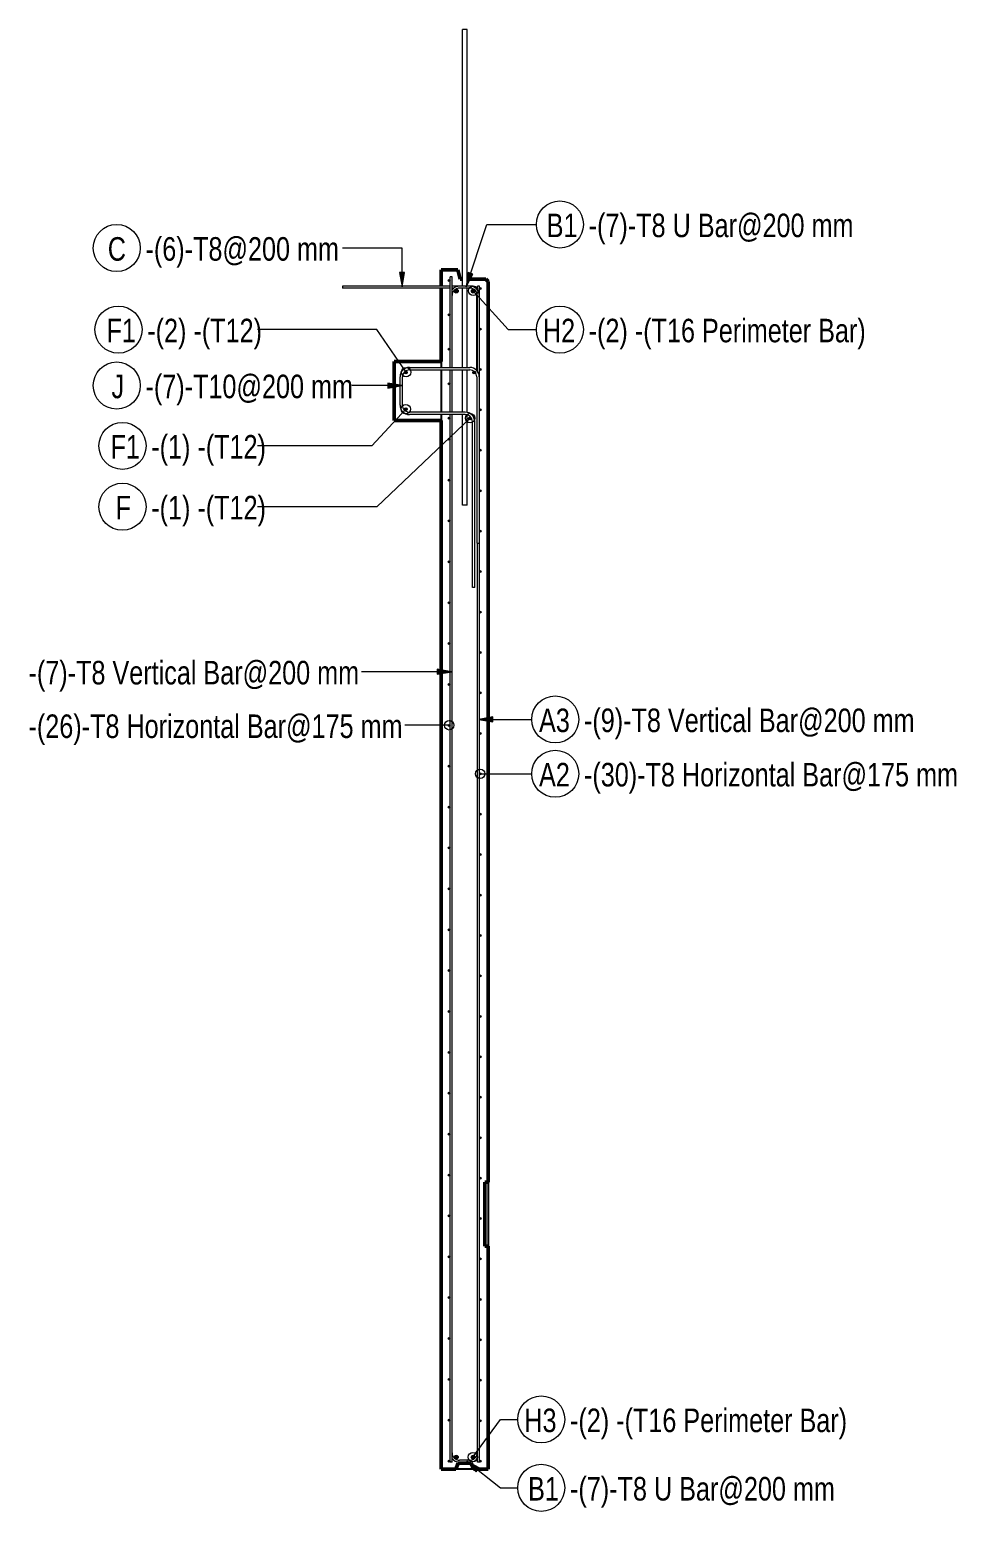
# Model space of a CAD drawing. Header units: millimetres. Extents: x -12508 to 11584, y -2169 to 13538.
# Drawn here: x -2960 to 977, y -1575 to 4720 of the extents above; entities that cross this region are included whole.
import ezdxf

# ---------------------------------------------------------------- set-up
doc = ezdxf.new("R2010")
doc.units = ezdxf.units.MM
doc.linetypes.add('Dash', pattern=[6.36, 3.18, -3.18])
for name, color, linetype, lineweight in [('A-WALL', 113, 'Continuous', 25), ('S-BEAM', 12, 'Continuous', 18), ('S-BEAM-HDLN', 1, 'Dash', 18), ('S-RBAR', 171, 'Continuous', 18), ('S-RBAR-IDEN', 171, 'Continuous', 9)]:
    doc.layers.add(name, color=color, linetype=linetype, lineweight=lineweight)
doc.styles.add('Nirmala UI Semilight', font='NirmalaS.ttf', dxfattribs={"width": 0.8, "height": 100})

# ---------------------------------------------------------------- blocks, each defined once
blk = doc.blocks.new('M_Rebar Tag_rfa Dimension - ARROW-793927-Elevation Right 2')
at = {"layer": 'S-RBAR-IDEN'}
blk.add_circle((11535.3, 3792.2), 100, dxfattribs=at)
blk = doc.blocks.new('M_Rebar Tag_rfa MARK - DOT 1 MM-794228-Elevation Right 2')
at = {"layer": 'S-RBAR-IDEN'}
blk.add_circle((13417.9, 3445.5), 100, dxfattribs=at)
blk = doc.blocks.new('M_Rebar Tag_rfa Dimension - DOT-793929-Elevation Right 2')
at = {"layer": 'S-RBAR-IDEN'}
blk.add_circle((13398.1, 1558.8), 100, dxfattribs=at)

msp = doc.modelspace()

# ---------------------------------------------------------------- hatches: boundary and pattern name
at = {"layer": 'S-RBAR'}
for points in [[(-1177.5, 3650.1), (-1173.5, 3654.1), (-1177.5, 3658.1), (-1181.5, 3654.1)], [(-1149.8, 3601.7), (-1140.9, 3604.6), (-1140.9, 3614), (-1149.8, 3616.9), (-1155.4, 3609.3)], [(-1078, 3601.7), (-1069.1, 3604.6), (-1069.1, 3614), (-1078, 3616.9), (-1083.5, 3609.3)], [(-1045.5, 3615.8), (-1041.5, 3619.8), (-1045.5, 3623.8), (-1049.5, 3619.8)], [(-1177.5, 3504), (-1173.5, 3508), (-1177.5, 3512), (-1181.5, 3508)], [(-1045.5, 3444.1), (-1041.5, 3448.1), (-1045.5, 3452.1), (-1049.5, 3448.1)], [(-1177.5, 3357.9), (-1173.5, 3361.9), (-1177.5, 3365.9), (-1181.5, 3361.9)], [(-1045.5, 3272.3), (-1041.5, 3276.3), (-1045.5, 3280.3), (-1049.5, 3276.3)], [(-1362.1, 3257.5), (-1356.1, 3263.5), (-1362.1, 3269.5), (-1368.1, 3263.5)], [(-1177.5, 3211.9), (-1173.5, 3215.9), (-1177.5, 3219.9), (-1181.5, 3215.9)], [(-1071.5, 3257.5), (-1065.5, 3263.5), (-1071.5, 3269.5), (-1077.5, 3263.5)], [(-1362.1, 3100.9), (-1356.1, 3106.9), (-1362.1, 3112.9), (-1368.1, 3106.9)], [(-1045.5, 3100.6), (-1041.5, 3104.6), (-1045.5, 3108.6), (-1049.5, 3104.6)], [(-1177.5, 3065.8), (-1173.5, 3069.8), (-1177.5, 3073.8), (-1181.5, 3069.8)], [(-1089.8, 3062.6), (-1083.8, 3068.6), (-1089.8, 3074.6), (-1095.8, 3068.6), (-1090.7, 3063.5)], [(-1177.5, 2975.9), (-1173.5, 2979.9), (-1177.5, 2983.9), (-1181.5, 2979.9)], [(-1045.5, 2928.8), (-1041.5, 2932.8), (-1045.5, 2936.8), (-1049.5, 2932.8)], [(-1177.5, 2802.3), (-1173.5, 2806.3), (-1177.5, 2810.3), (-1181.5, 2806.3)], [(-1045.5, 2757), (-1041.5, 2761), (-1045.5, 2765), (-1049.5, 2761)], [(-1177.5, 2628.7), (-1173.5, 2632.7), (-1177.5, 2636.7), (-1181.5, 2632.7)], [(-1045.5, 2585.3), (-1041.5, 2589.3), (-1045.5, 2593.3), (-1049.5, 2589.3)], [(-1177.5, 2455), (-1173.5, 2459), (-1177.5, 2463), (-1181.5, 2459)], [(-1045.5, 2413.5), (-1041.5, 2417.5), (-1045.5, 2421.5), (-1049.5, 2417.5)], [(-1177.5, 2281.4), (-1173.5, 2285.4), (-1177.5, 2289.4), (-1181.5, 2285.4)], [(-1045.5, 2241.8), (-1041.5, 2245.8), (-1045.5, 2249.8), (-1049.5, 2245.8)], [(-1177.5, 2107.7), (-1173.5, 2111.7), (-1177.5, 2115.7), (-1181.5, 2111.7)], [(-1045.5, 2070), (-1041.5, 2074), (-1045.5, 2078), (-1049.5, 2074)], [(-1177.5, 1934.1), (-1173.5, 1938.1), (-1177.5, 1942.1), (-1181.5, 1938.1)], [(-1045.5, 1898.2), (-1041.5, 1902.2), (-1045.5, 1906.2), (-1049.5, 1902.2)], [(-1177.5, 1760.4), (-1173.5, 1764.4), (-1177.5, 1768.4), (-1181.5, 1764.4)], [(-1045.5, 1726.5), (-1041.5, 1730.5), (-1045.5, 1734.5), (-1049.5, 1730.5)], [(-1177.5, 1586.8), (-1173.5, 1590.8), (-1177.5, 1594.8), (-1181.5, 1590.8)], [(-1045.5, 1554.7), (-1041.5, 1558.7), (-1045.5, 1562.7), (-1049.5, 1558.7)], [(-1177.5, 1413.1), (-1173.5, 1417.1), (-1177.5, 1421.1), (-1181.5, 1417.1)], [(-1045.5, 1383), (-1041.5, 1387), (-1045.5, 1391), (-1049.5, 1387)], [(-1177.5, 1239.5), (-1173.5, 1243.5), (-1177.5, 1247.5), (-1181.5, 1243.5)], [(-1045.5, 1211.2), (-1041.5, 1215.2), (-1045.5, 1219.2), (-1049.5, 1215.2)], [(-1177.5, 1065.9), (-1173.5, 1069.9), (-1177.5, 1073.9), (-1181.5, 1069.9)], [(-1045.5, 1039.5), (-1041.5, 1043.5), (-1045.5, 1047.5), (-1049.5, 1043.5)], [(-1177.5, 892.2), (-1173.5, 896.2), (-1177.5, 900.2), (-1181.5, 896.2)], [(-1045.5, 867.7), (-1041.5, 871.7), (-1045.5, 875.7), (-1049.5, 871.7)], [(-1177.5, 718.6), (-1173.5, 722.6), (-1177.5, 726.6), (-1181.5, 722.6)], [(-1045.5, 695.9), (-1041.5, 699.9), (-1045.5, 703.9), (-1049.5, 699.9)], [(-1177.5, 544.9), (-1173.5, 548.9), (-1177.5, 552.9), (-1181.5, 548.9)], [(-1045.5, 524.2), (-1041.5, 528.2), (-1045.5, 532.2), (-1049.5, 528.2)], [(-1177.5, 371.3), (-1173.5, 375.3), (-1177.5, 379.3), (-1181.5, 375.3)], [(-1045.5, 352.4), (-1041.5, 356.4), (-1045.5, 360.4), (-1049.5, 356.4)], [(-1177.5, 197.6), (-1173.5, 201.6), (-1177.5, 205.6), (-1181.5, 201.6)], [(-1045.5, 180.7), (-1041.5, 184.7), (-1045.5, 188.7), (-1049.5, 184.7)], [(-1177.5, 24), (-1173.5, 28), (-1177.5, 32), (-1181.5, 28)], [(-1045.5, 8.9), (-1041.5, 12.9), (-1045.5, 16.9), (-1049.5, 12.9)], [(-1177.5, -149.7), (-1173.5, -145.7), (-1177.5, -141.7), (-1181.5, -145.7)], [(-1045.5, -162.9), (-1041.5, -158.9), (-1045.5, -154.9), (-1049.5, -158.9)], [(-1177.5, -323.3), (-1173.5, -319.3), (-1177.5, -315.3), (-1181.5, -319.3)], [(-1045.5, -334.6), (-1041.5, -330.6), (-1045.5, -326.6), (-1049.5, -330.6)], [(-1177.5, -496.9), (-1173.5, -492.9), (-1177.5, -488.9), (-1181.5, -492.9)], [(-1045.5, -506.4), (-1041.5, -502.4), (-1045.5, -498.4), (-1049.5, -502.4)], [(-1177.5, -670.6), (-1173.5, -666.6), (-1177.5, -662.6), (-1181.5, -666.6)], [(-1045.5, -678.1), (-1041.5, -674.1), (-1045.5, -670.1), (-1049.5, -674.1)], [(-1177.5, -844.2), (-1173.5, -840.2), (-1177.5, -836.2), (-1181.5, -840.2)], [(-1045.5, -849.9), (-1041.5, -845.9), (-1045.5, -841.9), (-1049.5, -845.9)], [(-1177.5, -1017.9), (-1173.5, -1013.9), (-1177.5, -1009.9), (-1181.5, -1013.9), (-1180.8, -1014.6)], [(-1045.5, -1021.6), (-1041.5, -1017.6), (-1045.5, -1013.6), (-1049.5, -1017.6)], [(-1177.5, -1191.5), (-1173.5, -1187.5), (-1177.5, -1183.5), (-1181.5, -1187.5)], [(-1045.5, -1193.4), (-1041.5, -1189.4), (-1045.5, -1185.4), (-1049.5, -1189.4)], [(-1177.5, -1365.2), (-1173.5, -1361.2), (-1177.5, -1357.2), (-1181.5, -1361.2)], [(-1144.9, -1352.3), (-1139.4, -1344.7), (-1144.9, -1337.1), (-1153.9, -1340), (-1153.9, -1349.4)], [(-1073.1, -1352.3), (-1067.6, -1344.7), (-1073.1, -1337.1), (-1082, -1340), (-1082, -1349.4)], [(-1045.5, -1365.2), (-1041.5, -1361.2), (-1045.5, -1357.2), (-1049.5, -1361.2)]]:
    msp.add_hatch(color=256, dxfattribs=at).paths.add_polyline_path(points)
h = msp.add_hatch(color=256, dxfattribs=at)
edge = h.paths.add_edge_path()
edge.add_arc((-1177.5, 3654.1), 4, 0, 360)
h = msp.add_hatch(color=256, dxfattribs=at)
edge = h.paths.add_edge_path()
edge.add_arc((-1147.4, 3609.3), 8, 0, 360)
h = msp.add_hatch(color=256, dxfattribs=at)
edge = h.paths.add_edge_path()
edge.add_arc((-1075.5, 3609.3), 8, 0, 360)
h = msp.add_hatch(color=256, dxfattribs=at)
edge = h.paths.add_edge_path()
edge.add_arc((-1045.5, 3619.8), 4, 0, 360)
h = msp.add_hatch(color=256, dxfattribs=at)
edge = h.paths.add_edge_path()
edge.add_arc((-1177.5, 3508), 4, 0, 360)
h = msp.add_hatch(color=256, dxfattribs=at)
edge = h.paths.add_edge_path()
edge.add_arc((-1045.5, 3448.1), 4, 0, 360)
h = msp.add_hatch(color=256, dxfattribs=at)
edge = h.paths.add_edge_path()
edge.add_arc((-1177.5, 3361.9), 4, 0, 360)
h = msp.add_hatch(color=256, dxfattribs=at)
edge = h.paths.add_edge_path()
edge.add_arc((-1045.5, 3276.3), 4, 0, 360)
h = msp.add_hatch(color=256, dxfattribs=at)
edge = h.paths.add_edge_path()
edge.add_arc((-1362.1, 3263.5), 6, 0, 360)
h = msp.add_hatch(color=256, dxfattribs=at)
edge = h.paths.add_edge_path()
edge.add_arc((-1177.5, 3215.9), 4, 0, 360)
h = msp.add_hatch(color=256, dxfattribs=at)
edge = h.paths.add_edge_path()
edge.add_arc((-1071.5, 3263.5), 6, 0, 360)
h = msp.add_hatch(color=256, dxfattribs=at)
edge = h.paths.add_edge_path()
edge.add_arc((-1362.1, 3106.9), 6, 0, 360)
h = msp.add_hatch(color=256, dxfattribs=at)
edge = h.paths.add_edge_path()
edge.add_arc((-1045.5, 3104.6), 4, 0, 360)
h = msp.add_hatch(color=256, dxfattribs=at)
edge = h.paths.add_edge_path()
edge.add_arc((-1177.5, 3069.8), 4, 0, 360)
h = msp.add_hatch(color=256, dxfattribs=at)
edge = h.paths.add_edge_path()
edge.add_arc((-1089.8, 3068.6), 6, 0, 360)
h = msp.add_hatch(color=256, dxfattribs=at)
edge = h.paths.add_edge_path()
edge.add_arc((-1177.5, 2979.9), 4, 0, 360)
h = msp.add_hatch(color=256, dxfattribs=at)
edge = h.paths.add_edge_path()
edge.add_arc((-1045.5, 2932.8), 4, 0, 360)
h = msp.add_hatch(color=256, dxfattribs=at)
edge = h.paths.add_edge_path()
edge.add_arc((-1177.5, 2806.3), 4, 0, 360)
h = msp.add_hatch(color=256, dxfattribs=at)
edge = h.paths.add_edge_path()
edge.add_arc((-1045.5, 2761), 4, 0, 360)
h = msp.add_hatch(color=256, dxfattribs=at)
edge = h.paths.add_edge_path()
edge.add_arc((-1177.5, 2632.7), 4, 0, 360)
h = msp.add_hatch(color=256, dxfattribs=at)
edge = h.paths.add_edge_path()
edge.add_arc((-1045.5, 2589.3), 4, 0, 360)
h = msp.add_hatch(color=256, dxfattribs=at)
edge = h.paths.add_edge_path()
edge.add_arc((-1177.5, 2459), 4, 0, 360)
h = msp.add_hatch(color=256, dxfattribs=at)
edge = h.paths.add_edge_path()
edge.add_arc((-1045.5, 2417.5), 4, 0, 360)
h = msp.add_hatch(color=256, dxfattribs=at)
edge = h.paths.add_edge_path()
edge.add_arc((-1177.5, 2285.4), 4, 0, 360)
h = msp.add_hatch(color=256, dxfattribs=at)
edge = h.paths.add_edge_path()
edge.add_arc((-1045.5, 2245.8), 4, 0, 360)
h = msp.add_hatch(color=256, dxfattribs=at)
edge = h.paths.add_edge_path()
edge.add_arc((-1177.5, 2111.7), 4, 0, 360)
h = msp.add_hatch(color=256, dxfattribs=at)
edge = h.paths.add_edge_path()
edge.add_arc((-1045.5, 2074), 4, 0, 360)
h = msp.add_hatch(color=256, dxfattribs=at)
edge = h.paths.add_edge_path()
edge.add_arc((-1177.5, 1938.1), 4, 0, 360)
h = msp.add_hatch(color=256, dxfattribs=at)
edge = h.paths.add_edge_path()
edge.add_arc((-1045.5, 1902.2), 4, 0, 360)
h = msp.add_hatch(color=256, dxfattribs=at)
edge = h.paths.add_edge_path()
edge.add_arc((-1177.5, 1764.4), 4, 0, 360)
h = msp.add_hatch(color=256, dxfattribs=at)
edge = h.paths.add_edge_path()
edge.add_arc((-1045.5, 1730.5), 4, 0, 360)
h = msp.add_hatch(color=256, dxfattribs=at)
edge = h.paths.add_edge_path()
edge.add_arc((-1177.5, 1590.8), 4, 0, 360)
h = msp.add_hatch(color=256, dxfattribs=at)
edge = h.paths.add_edge_path()
edge.add_arc((-1045.5, 1558.7), 4, 0, 360)
h = msp.add_hatch(color=256, dxfattribs=at)
edge = h.paths.add_edge_path()
edge.add_arc((-1177.5, 1417.1), 4, 0, 360)
h = msp.add_hatch(color=256, dxfattribs=at)
edge = h.paths.add_edge_path()
edge.add_arc((-1045.5, 1387), 4, 0, 360)
h = msp.add_hatch(color=256, dxfattribs=at)
edge = h.paths.add_edge_path()
edge.add_arc((-1177.5, 1243.5), 4, 0, 360)
h = msp.add_hatch(color=256, dxfattribs=at)
edge = h.paths.add_edge_path()
edge.add_arc((-1045.5, 1215.2), 4, 0, 360)
h = msp.add_hatch(color=256, dxfattribs=at)
edge = h.paths.add_edge_path()
edge.add_arc((-1177.5, 1069.9), 4, 0, 360)
h = msp.add_hatch(color=256, dxfattribs=at)
edge = h.paths.add_edge_path()
edge.add_arc((-1045.5, 1043.5), 4, 0, 360)
h = msp.add_hatch(color=256, dxfattribs=at)
edge = h.paths.add_edge_path()
edge.add_arc((-1177.5, 896.2), 4, 0, 360)
h = msp.add_hatch(color=256, dxfattribs=at)
edge = h.paths.add_edge_path()
edge.add_arc((-1045.5, 871.7), 4, 0, 360)
h = msp.add_hatch(color=256, dxfattribs=at)
edge = h.paths.add_edge_path()
edge.add_arc((-1177.5, 722.6), 4, 0, 360)
h = msp.add_hatch(color=256, dxfattribs=at)
edge = h.paths.add_edge_path()
edge.add_arc((-1045.5, 699.9), 4, 0, 360)
h = msp.add_hatch(color=256, dxfattribs=at)
edge = h.paths.add_edge_path()
edge.add_arc((-1177.5, 548.9), 4, 0, 360)
h = msp.add_hatch(color=256, dxfattribs=at)
edge = h.paths.add_edge_path()
edge.add_arc((-1045.5, 528.2), 4, 0, 360)
h = msp.add_hatch(color=256, dxfattribs=at)
edge = h.paths.add_edge_path()
edge.add_arc((-1177.5, 375.3), 4, 0, 360)
h = msp.add_hatch(color=256, dxfattribs=at)
edge = h.paths.add_edge_path()
edge.add_arc((-1045.5, 356.4), 4, 0, 360)
h = msp.add_hatch(color=256, dxfattribs=at)
edge = h.paths.add_edge_path()
edge.add_arc((-1177.5, 201.6), 4, 0, 360)
h = msp.add_hatch(color=256, dxfattribs=at)
edge = h.paths.add_edge_path()
edge.add_arc((-1045.5, 184.7), 4, 0, 360)
h = msp.add_hatch(color=256, dxfattribs=at)
edge = h.paths.add_edge_path()
edge.add_arc((-1177.5, 28), 4, 0, 360)
h = msp.add_hatch(color=256, dxfattribs=at)
edge = h.paths.add_edge_path()
edge.add_arc((-1045.5, 12.9), 4, 0, 360)
h = msp.add_hatch(color=256, dxfattribs=at)
edge = h.paths.add_edge_path()
edge.add_arc((-1177.5, -145.7), 4, 0, 360)
h = msp.add_hatch(color=256, dxfattribs=at)
edge = h.paths.add_edge_path()
edge.add_arc((-1045.5, -158.9), 4, 0, 360)
h = msp.add_hatch(color=256, dxfattribs=at)
edge = h.paths.add_edge_path()
edge.add_arc((-1177.5, -319.3), 4, 0, 360)
h = msp.add_hatch(color=256, dxfattribs=at)
edge = h.paths.add_edge_path()
edge.add_arc((-1045.5, -330.6), 4, 0, 360)
h = msp.add_hatch(color=256, dxfattribs=at)
edge = h.paths.add_edge_path()
edge.add_arc((-1177.5, -492.9), 4, 0, 360)
h = msp.add_hatch(color=256, dxfattribs=at)
edge = h.paths.add_edge_path()
edge.add_arc((-1045.5, -502.4), 4, 0, 360)
h = msp.add_hatch(color=256, dxfattribs=at)
edge = h.paths.add_edge_path()
edge.add_arc((-1177.5, -666.6), 4, 0, 360)
h = msp.add_hatch(color=256, dxfattribs=at)
edge = h.paths.add_edge_path()
edge.add_arc((-1045.5, -674.1), 4, 0, 360)
h = msp.add_hatch(color=256, dxfattribs=at)
edge = h.paths.add_edge_path()
edge.add_arc((-1177.5, -840.2), 4, 0, 360)
h = msp.add_hatch(color=256, dxfattribs=at)
edge = h.paths.add_edge_path()
edge.add_arc((-1045.5, -845.9), 4, 0, 360)
h = msp.add_hatch(color=256, dxfattribs=at)
edge = h.paths.add_edge_path()
edge.add_arc((-1177.5, -1013.9), 4, 0, 360)
h = msp.add_hatch(color=256, dxfattribs=at)
edge = h.paths.add_edge_path()
edge.add_arc((-1045.5, -1017.6), 4, 0, 360)
h = msp.add_hatch(color=256, dxfattribs=at)
edge = h.paths.add_edge_path()
edge.add_arc((-1177.5, -1187.5), 4, 0, 360)
h = msp.add_hatch(color=256, dxfattribs=at)
edge = h.paths.add_edge_path()
edge.add_arc((-1045.5, -1189.4), 4, 0, 360)
h = msp.add_hatch(color=256, dxfattribs=at)
edge = h.paths.add_edge_path()
edge.add_arc((-1177.5, -1361.2), 4, 0, 360)
h = msp.add_hatch(color=256, dxfattribs=at)
edge = h.paths.add_edge_path()
edge.add_arc((-1147.4, -1344.7), 8, 0, 360)
h = msp.add_hatch(color=256, dxfattribs=at)
edge = h.paths.add_edge_path()
edge.add_arc((-1075.6, -1344.7), 8, 0, 360)
h = msp.add_hatch(color=256, dxfattribs=at)
edge = h.paths.add_edge_path()
edge.add_arc((-1045.5, -1361.2), 4, 0, 360)
at = {"layer": 'S-RBAR-IDEN'}
for points in [[(-1377.6, 3627.6), (-1367, 3687.6), (-1388.1, 3687.6)], [(-1105.7, 3627.7), (-1076.8, 3681.4), (-1096.9, 3688)], [(-1377.6, 3208), (-1437.6, 3218.6), (-1437.6, 3197.4)], [(-1168.4, 1992.2), (-1228.4, 2002.8), (-1228.4, 1981.6)], [(-1051.5, 1789.7), (-991.5, 1779.1), (-991.5, 1800.3)], [(-1103.2, -1361), (-1062.8, -1406.6), (-1049.6, -1390)]]:
    msp.add_hatch(color=256, dxfattribs=at).paths.add_polyline_path(points)

# ---------------------------------------------------------------- linework, layer by layer
at = {"layer": 'A-WALL', "lineweight": 50}
for p, q in [((-1211.5, 3699.8), (-1211.5, 3629.8)), ((-1141.3, 3699.8), (-1211.5, 3699.8)), ((-1131.4, 3660.3), (-1141.3, 3699.8)), ((-1121.5, 3660.3), (-1131.4, 3660.3)), ((-1021.5, 3660.3), (-1101.5, 3660.3)), ((-1011.5, 3650.3), (-1021.5, 3660.3)), ((-1211.5, 3621.8), (-1211.5, 3309.8)), ((-1011.5, -176.8), (-1011.5, 3650.3)), ((-1211.5, 3059.8), (-1211.5, -1395.2)), ((-1026.5, -447.3), (-1026.5, -176.8)), ((-1011.5, -1395.2), (-1011.5, -447.3)), ((-1149, -1395.2), (-1139, -1370.2)), ((-1139, -1370.2), (-1084, -1370.2)), ((-1084, -1370.2), (-1074, -1395.2)), ((-1211.5, -1395.2), (-1149, -1395.2)), ((-1074, -1395.2), (-1011.5, -1395.2))]:
    msp.add_line(p, q, dxfattribs=at)
at = {"layer": 'A-WALL'}
for p, q in [((-1211.5, 3309.8), (-1211.5, 3284.8)), ((-1211.5, 3274.8), (-1211.5, 3094.8)), ((-1211.5, 3084.8), (-1211.5, 3059.8)), ((-1074.1, -1395.2), (-1149, -1395.2))]:
    msp.add_line(p, q, dxfattribs=at)
at = {"layer": 'A-WALL', "lineweight": 50, "flags": 128}
for points in [[(-1026.5, -176.8), (-1019, -176.8), (-1011.5, -176.8)], [(-1011.5, -447.3), (-1019, -447.3), (-1026.5, -447.3)]]:
    msp.add_lwpolyline(points, dxfattribs=at)
at = {"layer": 'A-WALL'}
for start_param, end_param in [(0.430411, 1.570807), (1.570807, 2.711967)]:
    msp.add_ellipse((-1011.5, -312), major_axis=(0, 150), ratio=0.000012, start_param=start_param, end_param=end_param, dxfattribs=at)
at = {"layer": 'S-BEAM', "lineweight": 50}
for p, q in [((-1211.5, 3309.8), (-1411.5, 3309.8)), ((-1411.5, 3309.8), (-1411.5, 3059.8)), ((-1411.5, 3059.8), (-1211.5, 3059.8))]:
    msp.add_line(p, q, dxfattribs=at)
at = {"layer": 'S-BEAM'}
for p, q in [((-1411.5, 3309.8), (-1411.5, 3309.8)), ((-1211.5, 3284.8), (-1211.5, 3309.8)), ((-1211.5, 3094.8), (-1211.5, 3274.8)), ((-1211.5, 3059.8), (-1211.5, 3084.8)), ((-1411.5, 3059.8), (-1411.5, 3059.8))]:
    msp.add_line(p, q, dxfattribs=at)
at = {"layer": 'S-BEAM-HDLN'}
for p, q in [((-1411.5, 3309.8), (-1411.5, 3309.8)), ((-1411.5, 3059.8), (-1411.5, 3059.8)), ((-1211.5, 3059.8), (-1211.5, 3059.8))]:
    msp.add_line(p, q, dxfattribs=at)
at = {"layer": 'S-RBAR'}
for p, q in [((-1101.5, 4719.8), (-1121.5, 4719.8)), ((-1121.5, 3629.8), (-1121.5, 4719.8)), ((-1101.5, 3629.8), (-1101.5, 4719.8)), ((-1177.5, 3658.1), (-1181.5, 3654.1)), ((-1181.5, 3654.1), (-1177.5, 3650.1)), ((-1173.5, 3654.1), (-1177.5, 3658.1)), ((-1177.5, 3650.1), (-1173.5, 3654.1)), ((-1165.5, 3669.8), (-1173.5, 3669.8)), ((-1173.5, 3284.8), (-1173.5, 3669.8)), ((-1165.5, 3284.8), (-1165.5, 3669.8)), ((-1173.5, 3629.8), (-1631.5, 3629.8)), ((-1631.5, 3629.8), (-1631.5, 3621.8)), ((-1173.5, 3621.8), (-1631.5, 3621.8)), ((-1133.5, 3629.8), (-1165.5, 3629.8)), ((-1156.9, 3621.8), (-1165.5, 3621.8)), ((-1149.8, 3616.9), (-1155.4, 3609.3)), ((-1155.4, 3609.3), (-1149.8, 3601.7)), ((-1140.9, 3614), (-1149.8, 3616.9)), ((-1149.8, 3601.7), (-1140.9, 3604.6)), ((-1140.9, 3604.6), (-1140.9, 3614)), ((-1089.5, 3629.8), (-1133.5, 3629.8)), ((-1089.5, 3621.8), (-1133.5, 3621.8)), ((-1121.5, 3284.8), (-1121.5, 3621.8)), ((-1101.5, 3284.8), (-1101.5, 3621.8)), ((-1075.5, 3629.8), (-1089.5, 3629.8)), ((-1078, 3616.9), (-1083.5, 3609.3)), ((-1083.5, 3609.3), (-1078, 3601.7)), ((-1069.1, 3614), (-1078, 3616.9)), ((-1078, 3601.7), (-1069.1, 3604.6)), ((-1069.1, 3604.6), (-1069.1, 3614)), ((-1059.5, 3270.1), (-1059.5, 3600.3)), ((-1049.5, 3629.8), (-1057.5, 3629.8)), ((-1057.5, 3613.3), (-1057.5, 3629.8)), ((-1057.5, 3267.5), (-1057.5, 3589.8)), ((-1049.5, 3589.8), (-1049.5, 3629.8)), ((-1045.5, 3623.8), (-1049.5, 3619.8)), ((-1049.5, 3619.8), (-1045.5, 3615.8)), ((-1049.5, 3229.8), (-1049.5, 3589.8)), ((-1041.5, 3619.8), (-1045.5, 3623.8)), ((-1045.5, 3615.8), (-1041.5, 3619.8)), ((-1177.5, 3512), (-1181.5, 3508)), ((-1181.5, 3508), (-1177.5, 3504)), ((-1173.5, 3508), (-1177.5, 3512)), ((-1177.5, 3504), (-1173.5, 3508)), ((-1045.5, 3452.1), (-1049.5, 3448.1)), ((-1049.5, 3448.1), (-1045.5, 3444.1)), ((-1041.5, 3448.1), (-1045.5, 3452.1)), ((-1045.5, 3444.1), (-1041.5, 3448.1)), ((-1177.5, 3365.9), (-1181.5, 3361.9)), ((-1181.5, 3361.9), (-1177.5, 3357.9)), ((-1173.5, 3361.9), (-1177.5, 3365.9)), ((-1177.5, 3357.9), (-1173.5, 3361.9)), ((-1346.5, 3284.8), (-1090.1, 3284.8)), ((-1346.5, 3274.8), (-1090.1, 3274.8)), ((-1173.5, 3094.8), (-1173.5, 3274.8)), ((-1165.5, 3094.8), (-1165.5, 3274.8)), ((-1121.5, 3094.8), (-1121.5, 3274.8)), ((-1101.5, 3093.8), (-1101.5, 3274.8)), ((-1045.5, 3280.3), (-1049.5, 3276.3)), ((-1049.5, 3276.3), (-1045.5, 3272.3)), ((-1041.5, 3276.3), (-1045.5, 3280.3)), ((-1045.5, 3272.3), (-1041.5, 3276.3)), ((-1386.5, 3124.8), (-1386.5, 3244.8)), ((-1376.5, 3124.8), (-1376.5, 3244.8)), ((-1362.1, 3269.5), (-1368.1, 3263.5)), ((-1368.1, 3263.5), (-1362.1, 3257.5)), ((-1356.1, 3263.5), (-1362.1, 3269.5)), ((-1362.1, 3257.5), (-1356.1, 3263.5)), ((-1177.5, 3219.9), (-1181.5, 3215.9)), ((-1181.5, 3215.9), (-1177.5, 3211.9)), ((-1173.5, 3215.9), (-1177.5, 3219.9)), ((-1177.5, 3211.9), (-1173.5, 3215.9)), ((-1071.5, 3269.5), (-1077.5, 3263.5)), ((-1077.5, 3263.5), (-1071.5, 3257.5)), ((-1065.5, 3263.5), (-1071.5, 3269.5)), ((-1071.5, 3257.5), (-1065.5, 3263.5)), ((-1060.1, 3244.8), (-1060.1, 2538.6)), ((-1050.1, 3244.8), (-1050.1, 2538.6)), ((-1049.5, 3229.8), (-1050.1, 3229.8)), ((-1049.5, -1365.2), (-1049.5, 3229.8)), ((-1362.1, 3112.9), (-1368.1, 3106.9)), ((-1368.1, 3106.9), (-1362.1, 3100.9)), ((-1356.1, 3106.9), (-1362.1, 3112.9)), ((-1362.1, 3100.9), (-1356.1, 3106.9)), ((-1109.1, 3094.8), (-1346.5, 3094.8)), ((-1109.1, 3084.8), (-1346.5, 3084.8)), ((-1173.5, -1365.2), (-1173.5, 3084.8)), ((-1165.5, -1365.2), (-1165.5, 3084.8)), ((-1121.5, 2699.8), (-1121.5, 3084.8)), ((-1045.5, 3108.6), (-1049.5, 3104.6)), ((-1049.5, 3104.6), (-1045.5, 3100.6)), ((-1041.5, 3104.6), (-1045.5, 3108.6)), ((-1045.5, 3100.6), (-1041.5, 3104.6)), ((-1177.5, 3073.8), (-1181.5, 3069.8)), ((-1181.5, 3069.8), (-1177.5, 3065.8)), ((-1173.5, 3069.8), (-1177.5, 3073.8)), ((-1177.5, 3065.8), (-1173.5, 3069.8)), ((-1101.5, 2699.8), (-1101.5, 3083.8)), ((-1089.8, 3074.6), (-1095.8, 3068.6)), ((-1095.8, 3068.6), (-1090.7, 3063.5)), ((-1090.7, 3063.5), (-1089.8, 3062.6)), ((-1083.8, 3068.6), (-1089.8, 3074.6)), ((-1089.8, 3062.6), (-1083.8, 3068.6)), ((-1079.1, 2350.6), (-1079.1, 3054.8)), ((-1069.1, 2350.6), (-1069.1, 3054.8)), ((-1177.5, 2983.9), (-1181.5, 2979.9)), ((-1181.5, 2979.9), (-1177.5, 2975.9)), ((-1173.5, 2979.9), (-1177.5, 2983.9)), ((-1177.5, 2975.9), (-1173.5, 2979.9)), ((-1045.5, 2936.8), (-1049.5, 2932.8)), ((-1049.5, 2932.8), (-1045.5, 2928.8)), ((-1041.5, 2932.8), (-1045.5, 2936.8)), ((-1045.5, 2928.8), (-1041.5, 2932.8)), ((-1177.5, 2810.3), (-1181.5, 2806.3)), ((-1181.5, 2806.3), (-1177.5, 2802.3)), ((-1173.5, 2806.3), (-1177.5, 2810.3)), ((-1177.5, 2802.3), (-1173.5, 2806.3)), ((-1045.5, 2765), (-1049.5, 2761)), ((-1049.5, 2761), (-1045.5, 2757)), ((-1041.5, 2761), (-1045.5, 2765)), ((-1045.5, 2757), (-1041.5, 2761)), ((-1101.5, 2699.8), (-1121.5, 2699.8)), ((-1177.5, 2636.7), (-1181.5, 2632.7)), ((-1181.5, 2632.7), (-1177.5, 2628.7)), ((-1173.5, 2632.7), (-1177.5, 2636.7)), ((-1177.5, 2628.7), (-1173.5, 2632.7)), ((-1045.5, 2593.3), (-1049.5, 2589.3)), ((-1049.5, 2589.3), (-1045.5, 2585.3)), ((-1041.5, 2589.3), (-1045.5, 2593.3)), ((-1045.5, 2585.3), (-1041.5, 2589.3)), ((-1060.1, 2538.6), (-1050.1, 2538.6)), ((-1057.5, -1365.2), (-1057.5, 2538.6)), ((-1177.5, 2463), (-1181.5, 2459)), ((-1181.5, 2459), (-1177.5, 2455)), ((-1173.5, 2459), (-1177.5, 2463)), ((-1177.5, 2455), (-1173.5, 2459)), ((-1045.5, 2421.5), (-1049.5, 2417.5)), ((-1049.5, 2417.5), (-1045.5, 2413.5)), ((-1041.5, 2417.5), (-1045.5, 2421.5)), ((-1045.5, 2413.5), (-1041.5, 2417.5)), ((-1069.1, 2350.6), (-1079.1, 2350.6)), ((-1177.5, 2289.4), (-1181.5, 2285.4)), ((-1181.5, 2285.4), (-1177.5, 2281.4)), ((-1173.5, 2285.4), (-1177.5, 2289.4)), ((-1177.5, 2281.4), (-1173.5, 2285.4)), ((-1045.5, 2249.8), (-1049.5, 2245.8)), ((-1049.5, 2245.8), (-1045.5, 2241.8)), ((-1041.5, 2245.8), (-1045.5, 2249.8)), ((-1045.5, 2241.8), (-1041.5, 2245.8)), ((-1177.5, 2115.7), (-1181.5, 2111.7)), ((-1181.5, 2111.7), (-1177.5, 2107.7)), ((-1173.5, 2111.7), (-1177.5, 2115.7)), ((-1177.5, 2107.7), (-1173.5, 2111.7)), ((-1045.5, 2078), (-1049.5, 2074)), ((-1041.5, 2074), (-1045.5, 2078)), ((-1049.5, 2074), (-1045.5, 2070)), ((-1045.5, 2070), (-1041.5, 2074)), ((-1177.5, 1942.1), (-1181.5, 1938.1)), ((-1181.5, 1938.1), (-1177.5, 1934.1)), ((-1173.5, 1938.1), (-1177.5, 1942.1)), ((-1177.5, 1934.1), (-1173.5, 1938.1)), ((-1045.5, 1906.2), (-1049.5, 1902.2)), ((-1049.5, 1902.2), (-1045.5, 1898.2)), ((-1041.5, 1902.2), (-1045.5, 1906.2)), ((-1045.5, 1898.2), (-1041.5, 1902.2)), ((-1177.5, 1768.4), (-1181.5, 1764.4)), ((-1181.5, 1764.4), (-1177.5, 1760.4)), ((-1173.5, 1764.4), (-1177.5, 1768.4)), ((-1177.5, 1760.4), (-1173.5, 1764.4)), ((-1045.5, 1734.5), (-1049.5, 1730.5)), ((-1049.5, 1730.5), (-1045.5, 1726.5)), ((-1041.5, 1730.5), (-1045.5, 1734.5)), ((-1045.5, 1726.5), (-1041.5, 1730.5)), ((-1177.5, 1594.8), (-1181.5, 1590.8)), ((-1181.5, 1590.8), (-1177.5, 1586.8)), ((-1173.5, 1590.8), (-1177.5, 1594.8)), ((-1177.5, 1586.8), (-1173.5, 1590.8)), ((-1045.5, 1562.7), (-1049.5, 1558.7)), ((-1049.5, 1558.7), (-1045.5, 1554.7)), ((-1041.5, 1558.7), (-1045.5, 1562.7)), ((-1045.5, 1554.7), (-1041.5, 1558.7)), ((-1177.5, 1421.1), (-1181.5, 1417.1)), ((-1181.5, 1417.1), (-1177.5, 1413.1)), ((-1173.5, 1417.1), (-1177.5, 1421.1)), ((-1177.5, 1413.1), (-1173.5, 1417.1)), ((-1045.5, 1391), (-1049.5, 1387)), ((-1049.5, 1387), (-1045.5, 1383)), ((-1041.5, 1387), (-1045.5, 1391)), ((-1045.5, 1383), (-1041.5, 1387)), ((-1177.5, 1247.5), (-1181.5, 1243.5)), ((-1181.5, 1243.5), (-1177.5, 1239.5)), ((-1173.5, 1243.5), (-1177.5, 1247.5)), ((-1177.5, 1239.5), (-1173.5, 1243.5)), ((-1045.5, 1219.2), (-1049.5, 1215.2)), ((-1049.5, 1215.2), (-1045.5, 1211.2)), ((-1041.5, 1215.2), (-1045.5, 1219.2)), ((-1045.5, 1211.2), (-1041.5, 1215.2)), ((-1177.5, 1073.9), (-1181.5, 1069.9)), ((-1173.5, 1069.9), (-1177.5, 1073.9)), ((-1181.5, 1069.9), (-1177.5, 1065.9)), ((-1177.5, 1065.9), (-1173.5, 1069.9)), ((-1045.5, 1047.5), (-1049.5, 1043.5)), ((-1049.5, 1043.5), (-1045.5, 1039.5)), ((-1041.5, 1043.5), (-1045.5, 1047.5)), ((-1045.5, 1039.5), (-1041.5, 1043.5)), ((-1177.5, 900.2), (-1181.5, 896.2)), ((-1181.5, 896.2), (-1177.5, 892.2)), ((-1173.5, 896.2), (-1177.5, 900.2)), ((-1177.5, 892.2), (-1173.5, 896.2)), ((-1045.5, 875.7), (-1049.5, 871.7)), ((-1049.5, 871.7), (-1045.5, 867.7)), ((-1041.5, 871.7), (-1045.5, 875.7)), ((-1045.5, 867.7), (-1041.5, 871.7)), ((-1177.5, 726.6), (-1181.5, 722.6)), ((-1181.5, 722.6), (-1177.5, 718.6)), ((-1173.5, 722.6), (-1177.5, 726.6)), ((-1177.5, 718.6), (-1173.5, 722.6)), ((-1045.5, 703.9), (-1049.5, 699.9)), ((-1049.5, 699.9), (-1045.5, 695.9)), ((-1041.5, 699.9), (-1045.5, 703.9)), ((-1045.5, 695.9), (-1041.5, 699.9)), ((-1177.5, 552.9), (-1181.5, 548.9)), ((-1181.5, 548.9), (-1177.5, 544.9)), ((-1173.5, 548.9), (-1177.5, 552.9)), ((-1177.5, 544.9), (-1173.5, 548.9)), ((-1045.5, 532.2), (-1049.5, 528.2)), ((-1049.5, 528.2), (-1045.5, 524.2)), ((-1041.5, 528.2), (-1045.5, 532.2)), ((-1045.5, 524.2), (-1041.5, 528.2)), ((-1177.5, 379.3), (-1181.5, 375.3)), ((-1173.5, 375.3), (-1177.5, 379.3)), ((-1181.5, 375.3), (-1177.5, 371.3)), ((-1177.5, 371.3), (-1173.5, 375.3)), ((-1045.5, 360.4), (-1049.5, 356.4)), ((-1049.5, 356.4), (-1045.5, 352.4)), ((-1041.5, 356.4), (-1045.5, 360.4)), ((-1045.5, 352.4), (-1041.5, 356.4)), ((-1177.5, 205.6), (-1181.5, 201.6)), ((-1181.5, 201.6), (-1177.5, 197.6)), ((-1173.5, 201.6), (-1177.5, 205.6)), ((-1177.5, 197.6), (-1173.5, 201.6)), ((-1045.5, 188.7), (-1049.5, 184.7)), ((-1049.5, 184.7), (-1045.5, 180.7)), ((-1041.5, 184.7), (-1045.5, 188.7)), ((-1045.5, 180.7), (-1041.5, 184.7)), ((-1177.5, 32), (-1181.5, 28)), ((-1181.5, 28), (-1177.5, 24)), ((-1173.5, 28), (-1177.5, 32)), ((-1177.5, 24), (-1173.5, 28)), ((-1045.5, 16.9), (-1049.5, 12.9)), ((-1049.5, 12.9), (-1045.5, 8.9)), ((-1041.5, 12.9), (-1045.5, 16.9)), ((-1045.5, 8.9), (-1041.5, 12.9)), ((-1177.5, -141.7), (-1181.5, -145.7)), ((-1181.5, -145.7), (-1177.5, -149.7)), ((-1173.5, -145.7), (-1177.5, -141.7)), ((-1177.5, -149.7), (-1173.5, -145.7)), ((-1045.5, -154.9), (-1049.5, -158.9)), ((-1049.5, -158.9), (-1045.5, -162.9)), ((-1041.5, -158.9), (-1045.5, -154.9)), ((-1045.5, -162.9), (-1041.5, -158.9)), ((-1177.5, -315.3), (-1181.5, -319.3)), ((-1181.5, -319.3), (-1177.5, -323.3)), ((-1173.5, -319.3), (-1177.5, -315.3)), ((-1177.5, -323.3), (-1173.5, -319.3)), ((-1045.5, -326.6), (-1049.5, -330.6)), ((-1049.5, -330.6), (-1045.5, -334.6)), ((-1041.5, -330.6), (-1045.5, -326.6)), ((-1045.5, -334.6), (-1041.5, -330.6)), ((-1177.5, -488.9), (-1181.5, -492.9)), ((-1181.5, -492.9), (-1177.5, -496.9)), ((-1173.5, -492.9), (-1177.5, -488.9)), ((-1177.5, -496.9), (-1173.5, -492.9)), ((-1045.5, -498.4), (-1049.5, -502.4)), ((-1049.5, -502.4), (-1045.5, -506.4)), ((-1041.5, -502.4), (-1045.5, -498.4)), ((-1045.5, -506.4), (-1041.5, -502.4)), ((-1177.5, -662.6), (-1181.5, -666.6)), ((-1181.5, -666.6), (-1177.5, -670.6)), ((-1173.5, -666.6), (-1177.5, -662.6)), ((-1177.5, -670.6), (-1173.5, -666.6)), ((-1045.5, -670.1), (-1049.5, -674.1)), ((-1049.5, -674.1), (-1045.5, -678.1)), ((-1041.5, -674.1), (-1045.5, -670.1)), ((-1045.5, -678.1), (-1041.5, -674.1)), ((-1177.5, -836.2), (-1181.5, -840.2)), ((-1181.5, -840.2), (-1177.5, -844.2)), ((-1173.5, -840.2), (-1177.5, -836.2)), ((-1177.5, -844.2), (-1173.5, -840.2)), ((-1045.5, -841.9), (-1049.5, -845.9)), ((-1049.5, -845.9), (-1045.5, -849.9)), ((-1041.5, -845.9), (-1045.5, -841.9)), ((-1045.5, -849.9), (-1041.5, -845.9)), ((-1177.5, -1009.9), (-1181.5, -1013.9)), ((-1181.5, -1013.9), (-1180.8, -1014.6)), ((-1180.8, -1014.6), (-1177.5, -1017.9)), ((-1173.5, -1013.9), (-1177.5, -1009.9)), ((-1177.5, -1017.9), (-1173.5, -1013.9)), ((-1045.5, -1013.6), (-1049.5, -1017.6)), ((-1049.5, -1017.6), (-1045.5, -1021.6)), ((-1041.5, -1017.6), (-1045.5, -1013.6)), ((-1045.5, -1021.6), (-1041.5, -1017.6)), ((-1177.5, -1183.5), (-1181.5, -1187.5)), ((-1181.5, -1187.5), (-1177.5, -1191.5)), ((-1173.5, -1187.5), (-1177.5, -1183.5)), ((-1177.5, -1191.5), (-1173.5, -1187.5)), ((-1045.5, -1185.4), (-1049.5, -1189.4)), ((-1049.5, -1189.4), (-1045.5, -1193.4)), ((-1041.5, -1189.4), (-1045.5, -1185.4)), ((-1045.5, -1193.4), (-1041.5, -1189.4)), ((-1177.5, -1357.2), (-1181.5, -1361.2)), ((-1181.5, -1361.2), (-1177.5, -1365.2)), ((-1173.5, -1361.2), (-1177.5, -1357.2)), ((-1177.5, -1365.2), (-1173.5, -1361.2)), ((-1165.5, -1365.2), (-1173.5, -1365.2)), ((-1144.9, -1337.1), (-1153.9, -1340)), ((-1153.9, -1340), (-1153.9, -1349.4)), ((-1153.9, -1349.4), (-1144.9, -1352.3)), ((-1139.4, -1344.7), (-1144.9, -1337.1)), ((-1144.9, -1352.3), (-1139.4, -1344.7)), ((-1089.5, -1357.2), (-1133.5, -1357.2)), ((-1089.5, -1365.2), (-1133.5, -1365.2)), ((-1073.1, -1337.1), (-1082, -1340)), ((-1082, -1340), (-1082, -1349.4)), ((-1082, -1349.4), (-1073.1, -1352.3)), ((-1067.6, -1344.7), (-1073.1, -1337.1)), ((-1073.1, -1352.3), (-1067.6, -1344.7)), ((-1049.5, -1365.2), (-1057.5, -1365.2)), ((-1045.5, -1357.2), (-1049.5, -1361.2)), ((-1049.5, -1361.2), (-1045.5, -1365.2)), ((-1041.5, -1361.2), (-1045.5, -1357.2)), ((-1045.5, -1365.2), (-1041.5, -1361.2))]:
    msp.add_line(p, q, dxfattribs=at)
for centre, radius in [((-1177.5, 3654.1), 4), ((-1147.4, 3609.3), 8), ((-1075.5, 3609.3), 8), ((-1045.5, 3619.8), 4), ((-1177.5, 3508), 4), ((-1045.5, 3448.1), 4), ((-1177.5, 3361.9), 4), ((-1045.5, 3276.3), 4), ((-1362.1, 3263.5), 6), ((-1177.5, 3215.9), 4), ((-1071.5, 3263.5), 6), ((-1362.1, 3106.9), 6), ((-1045.5, 3104.6), 4), ((-1177.5, 3069.8), 4), ((-1089.8, 3068.6), 6), ((-1177.5, 2979.9), 4), ((-1045.5, 2932.8), 4), ((-1177.5, 2806.3), 4), ((-1045.5, 2761), 4), ((-1177.5, 2632.7), 4), ((-1045.5, 2589.3), 4), ((-1177.5, 2459), 4), ((-1045.5, 2417.5), 4), ((-1177.5, 2285.4), 4), ((-1045.5, 2245.8), 4), ((-1177.5, 2111.7), 4), ((-1045.5, 2074), 4), ((-1177.5, 1938.1), 4), ((-1045.5, 1902.2), 4), ((-1177.5, 1764.4), 4), ((-1045.5, 1730.5), 4), ((-1177.5, 1590.8), 4), ((-1045.5, 1558.7), 4), ((-1177.5, 1417.1), 4), ((-1045.5, 1387), 4), ((-1177.5, 1243.5), 4), ((-1045.5, 1215.2), 4), ((-1177.5, 1069.9), 4), ((-1045.5, 1043.5), 4), ((-1177.5, 896.2), 4), ((-1045.5, 871.7), 4), ((-1177.5, 722.6), 4), ((-1045.5, 699.9), 4), ((-1177.5, 548.9), 4), ((-1045.5, 528.2), 4), ((-1177.5, 375.3), 4), ((-1045.5, 356.4), 4), ((-1177.5, 201.6), 4), ((-1045.5, 184.7), 4), ((-1177.5, 28), 4), ((-1045.5, 12.9), 4), ((-1177.5, -145.7), 4), ((-1045.5, -158.9), 4), ((-1177.5, -319.3), 4), ((-1045.5, -330.6), 4), ((-1177.5, -492.9), 4), ((-1045.5, -502.4), 4), ((-1177.5, -666.6), 4), ((-1045.5, -674.1), 4), ((-1177.5, -840.2), 4), ((-1045.5, -845.9), 4), ((-1177.5, -1013.9), 4), ((-1045.5, -1017.6), 4), ((-1177.5, -1187.5), 4), ((-1045.5, -1189.4), 4), ((-1177.5, -1361.2), 4), ((-1147.4, -1344.7), 8), ((-1075.6, -1344.7), 8), ((-1045.5, -1361.2), 4)]:
    msp.add_circle(centre, radius, dxfattribs=at)
for centre, radius, start, end in [((-1133.5, 3589.8), 40, 89.9997, 143.76757), ((-1133.5, 3589.8), 32, 89.9997, 179.99898), ((-1089.5, 3589.8), 40, 359.9997, 89.9997), ((-1089.5, 3589.8), 32, 359.9997, 89.9997), ((-1075.5, 3605.8), 24, 40.94788, 89.9997), ((-1346.5, 3244.8), 40, 89.9997, 179.9997), ((-1346.5, 3244.8), 30, 89.9997, 179.9997), ((-1090.1, 3244.8), 40, 359.9997, 89.9997), ((-1090.1, 3244.8), 30, 359.9997, 89.9997), ((-1346.5, 3124.8), 40, 179.9997, 269.9997), ((-1346.5, 3124.8), 30, 179.9997, 269.9997), ((-1109.1, 3054.8), 40, 359.9997, 89.9997), ((-1109.1, 3054.8), 30, 359.9997, 89.9997), ((-1133.5, -1325.2), 40, 216.23655, 269.9997), ((-1133.5, -1325.2), 32, 180.02797, 269.9997), ((-1089.5, -1325.2), 32, 269.9997, 359.9997), ((-1089.5, -1325.2), 40, 269.9997, 323.77114)]:
    msp.add_arc(centre, radius, start, end, dxfattribs=at)
at = {"layer": 'S-RBAR-IDEN'}
for p, q in [((-1105.7, 3627.7), (-1018.1, 3892.2)), ((-1018.1, 3892.2), (-807.3, 3892.2)), ((-1377.6, 3792.2), (-1631.5, 3792.2)), ((-1377.6, 3627.6), (-1377.6, 3792.2)), ((-1367, 3687.6), (-1388.1, 3687.6)), ((-1388.1, 3687.6), (-1377.6, 3627.6)), ((-1377.6, 3627.6), (-1367, 3687.6)), ((-1096.9, 3688), (-1105.7, 3627.7)), ((-1105.7, 3627.7), (-1076.8, 3681.4)), ((-1076.8, 3681.4), (-1096.9, 3688)), ((-1075.2, 3610.6), (-927.5, 3445.5)), ((-1484.4, 3445.5), (-1992.4, 3445.5)), ((-1361, 3264.4), (-1484.4, 3445.5)), ((-927.5, 3445.5), (-807.3, 3445.5)), ((-1377.6, 3208), (-1437.6, 3218.6)), ((-1437.6, 3218.6), (-1437.6, 3197.4)), ((-1377.6, 3208), (-1591.2, 3208)), ((-1437.6, 3197.4), (-1377.6, 3208)), ((-1361.8, 3107.8), (-1506, 2951.6)), ((-1088.9, 3069.9), (-1484.4, 2693.3)), ((-1506, 2951.6), (-1992.4, 2951.6)), ((-1484.4, 2693.3), (-1992.4, 2693.3)), ((-1168.4, 1992.2), (-1550.6, 1992.2)), ((-1168.4, 1992.2), (-1228.4, 2002.8)), ((-1228.4, 2002.8), (-1228.4, 1981.6)), ((-1228.4, 1981.6), (-1168.4, 1992.2)), ((-1177.2, 1764.6), (-1366.6, 1764.6)), ((-991.5, 1800.3), (-1051.5, 1789.7)), ((-1051.5, 1789.7), (-991.5, 1779.1)), ((-1051.5, 1789.7), (-827.1, 1789.7)), ((-991.5, 1779.1), (-991.5, 1800.3)), ((-1045.8, 1558.8), (-827.1, 1558.8)), ((-1076.8, -1343.8), (-960.2, -1184)), ((-960.2, -1184), (-886.5, -1184)), ((-1103.2, -1361), (-1062.8, -1406.6)), ((-1049.6, -1390), (-1103.2, -1361)), ((-1103.2, -1361), (-960.2, -1474.5)), ((-1062.8, -1406.6), (-1049.6, -1390)), ((-960.2, -1474.5), (-886.5, -1474.5))]:
    msp.add_line(p, q, dxfattribs=at)
for centre in [(-1075.2, 3610.6), (-1361, 3264.4), (-1361.8, 3107.8), (-1088.9, 3069.9), (-1177.2, 1764.6), (-1045.8, 1558.8), (-1076.8, -1343.8)]:
    msp.add_circle(centre, 20, dxfattribs=at)

# ---------------------------------------------------------------- block references
for name, p in [('M_Rebar Tag_rfa Dimension - ARROW-793927-Elevation Right 2', (-12242.6, 100)), ('M_Rebar Tag_rfa Dimension - ARROW-793927-Elevation Right 2', (-14125.2, 0)), ('M_Rebar Tag_rfa MARK - DOT 1 MM-794228-Elevation Right 2', (-16000.4, 0)), ('M_Rebar Tag_rfa MARK - DOT 1 MM-794228-Elevation Right 2', (-14125.2, 0)), ('M_Rebar Tag_rfa Dimension - ARROW-793927-Elevation Right 2', (-14125.2, -584.2)), ('M_Rebar Tag_rfa MARK - DOT 1 MM-794228-Elevation Right 2', (-15983.4, -493.9)), ('M_Rebar Tag_rfa MARK - DOT 1 MM-794228-Elevation Right 2', (-15983.4, -752.3)), ('M_Rebar Tag_rfa Dimension - ARROW-793927-Elevation Right 2', (-12262.4, -2002.5)), ('M_Rebar Tag_rfa Dimension - DOT-793929-Elevation Right 2', (-14125.2, 0)), ('M_Rebar Tag_rfa MARK - DOT 1 MM-794228-Elevation Right 2', (-14204.4, -4629.5)), ('M_Rebar Tag_rfa Dimension - ARROW-793927-Elevation Right 2', (-12321.8, -5266.7))]:
    msp.add_blockref(name, p, dxfattribs=at)

# ---------------------------------------------------------------- texts
at = {"layer": 'S-RBAR-IDEN', "char_height": 100, "attachment_point": 1, "style": 'Nirmala UI Semilight'}
for s, insert, width in [('B1', (-763.3, 3938.3), 128.27), ('-(7)-T8 U Bar@200 mm', (-585.1, 3938.3), 1367.358), ('C', (-2627.9, 3838.3), 84.658), ('-(6)-T8@200 mm', (-2467.7, 3838.3), 1010.768), ('F1', (-2633.3, 3491.6), 115.443), ('-(2) -(T12)', (-2460.2, 3491.6), 564.388), ('H2', (-779.3, 3491.6), 166.751), ('-(2) -(T16 Perimeter Bar)', (-585.1, 3491.6), 1398.143), ('J', (-2612.1, 3254.1), 46.177), ('-(7)-T10@200 mm', (-2467.7, 3254.1), 1059.51), ('F1', (-2616.3, 2997.7), 115.443), ('-(1) -(T12)', (-2443.3, 2997.7), 543.865), ('F', (-2595.1, 2739.3), 64.135), ('-(1) -(T12)', (-2443.3, 2739.3), 543.865), ('-(7)-T8 Vertical Bar@200 mm', (-2964.7, 2038.3), 1711.122), ('A3', (-795.9, 1835.8), 159.055), ('-(9)-T8 Vertical Bar@200 mm', (-604.9, 1835.8), 1713.687), ('-(26)-T8 Horizontal Bar@175 mm', (-2964.7, 1810.7), 1934.312), ('A2', (-795.9, 1604.9), 159.055), ('-(30)-T8 Horizontal Bar@175 mm', (-604.9, 1604.9), 1934.312), ('-(2) -(T16 Perimeter Bar)', (-664.2, -1137.9), 1398.143), ('H3', (-858.4, -1137.9), 166.751), ('B1', (-842.4, -1428.5), 128.27), ('-(7)-T8 U Bar@200 mm', (-664.2, -1428.5), 1367.358)]:
    msp.add_mtext(s, dxfattribs=dict(at, insert=insert, width=width))

doc.saveas('drawing.dxf')
